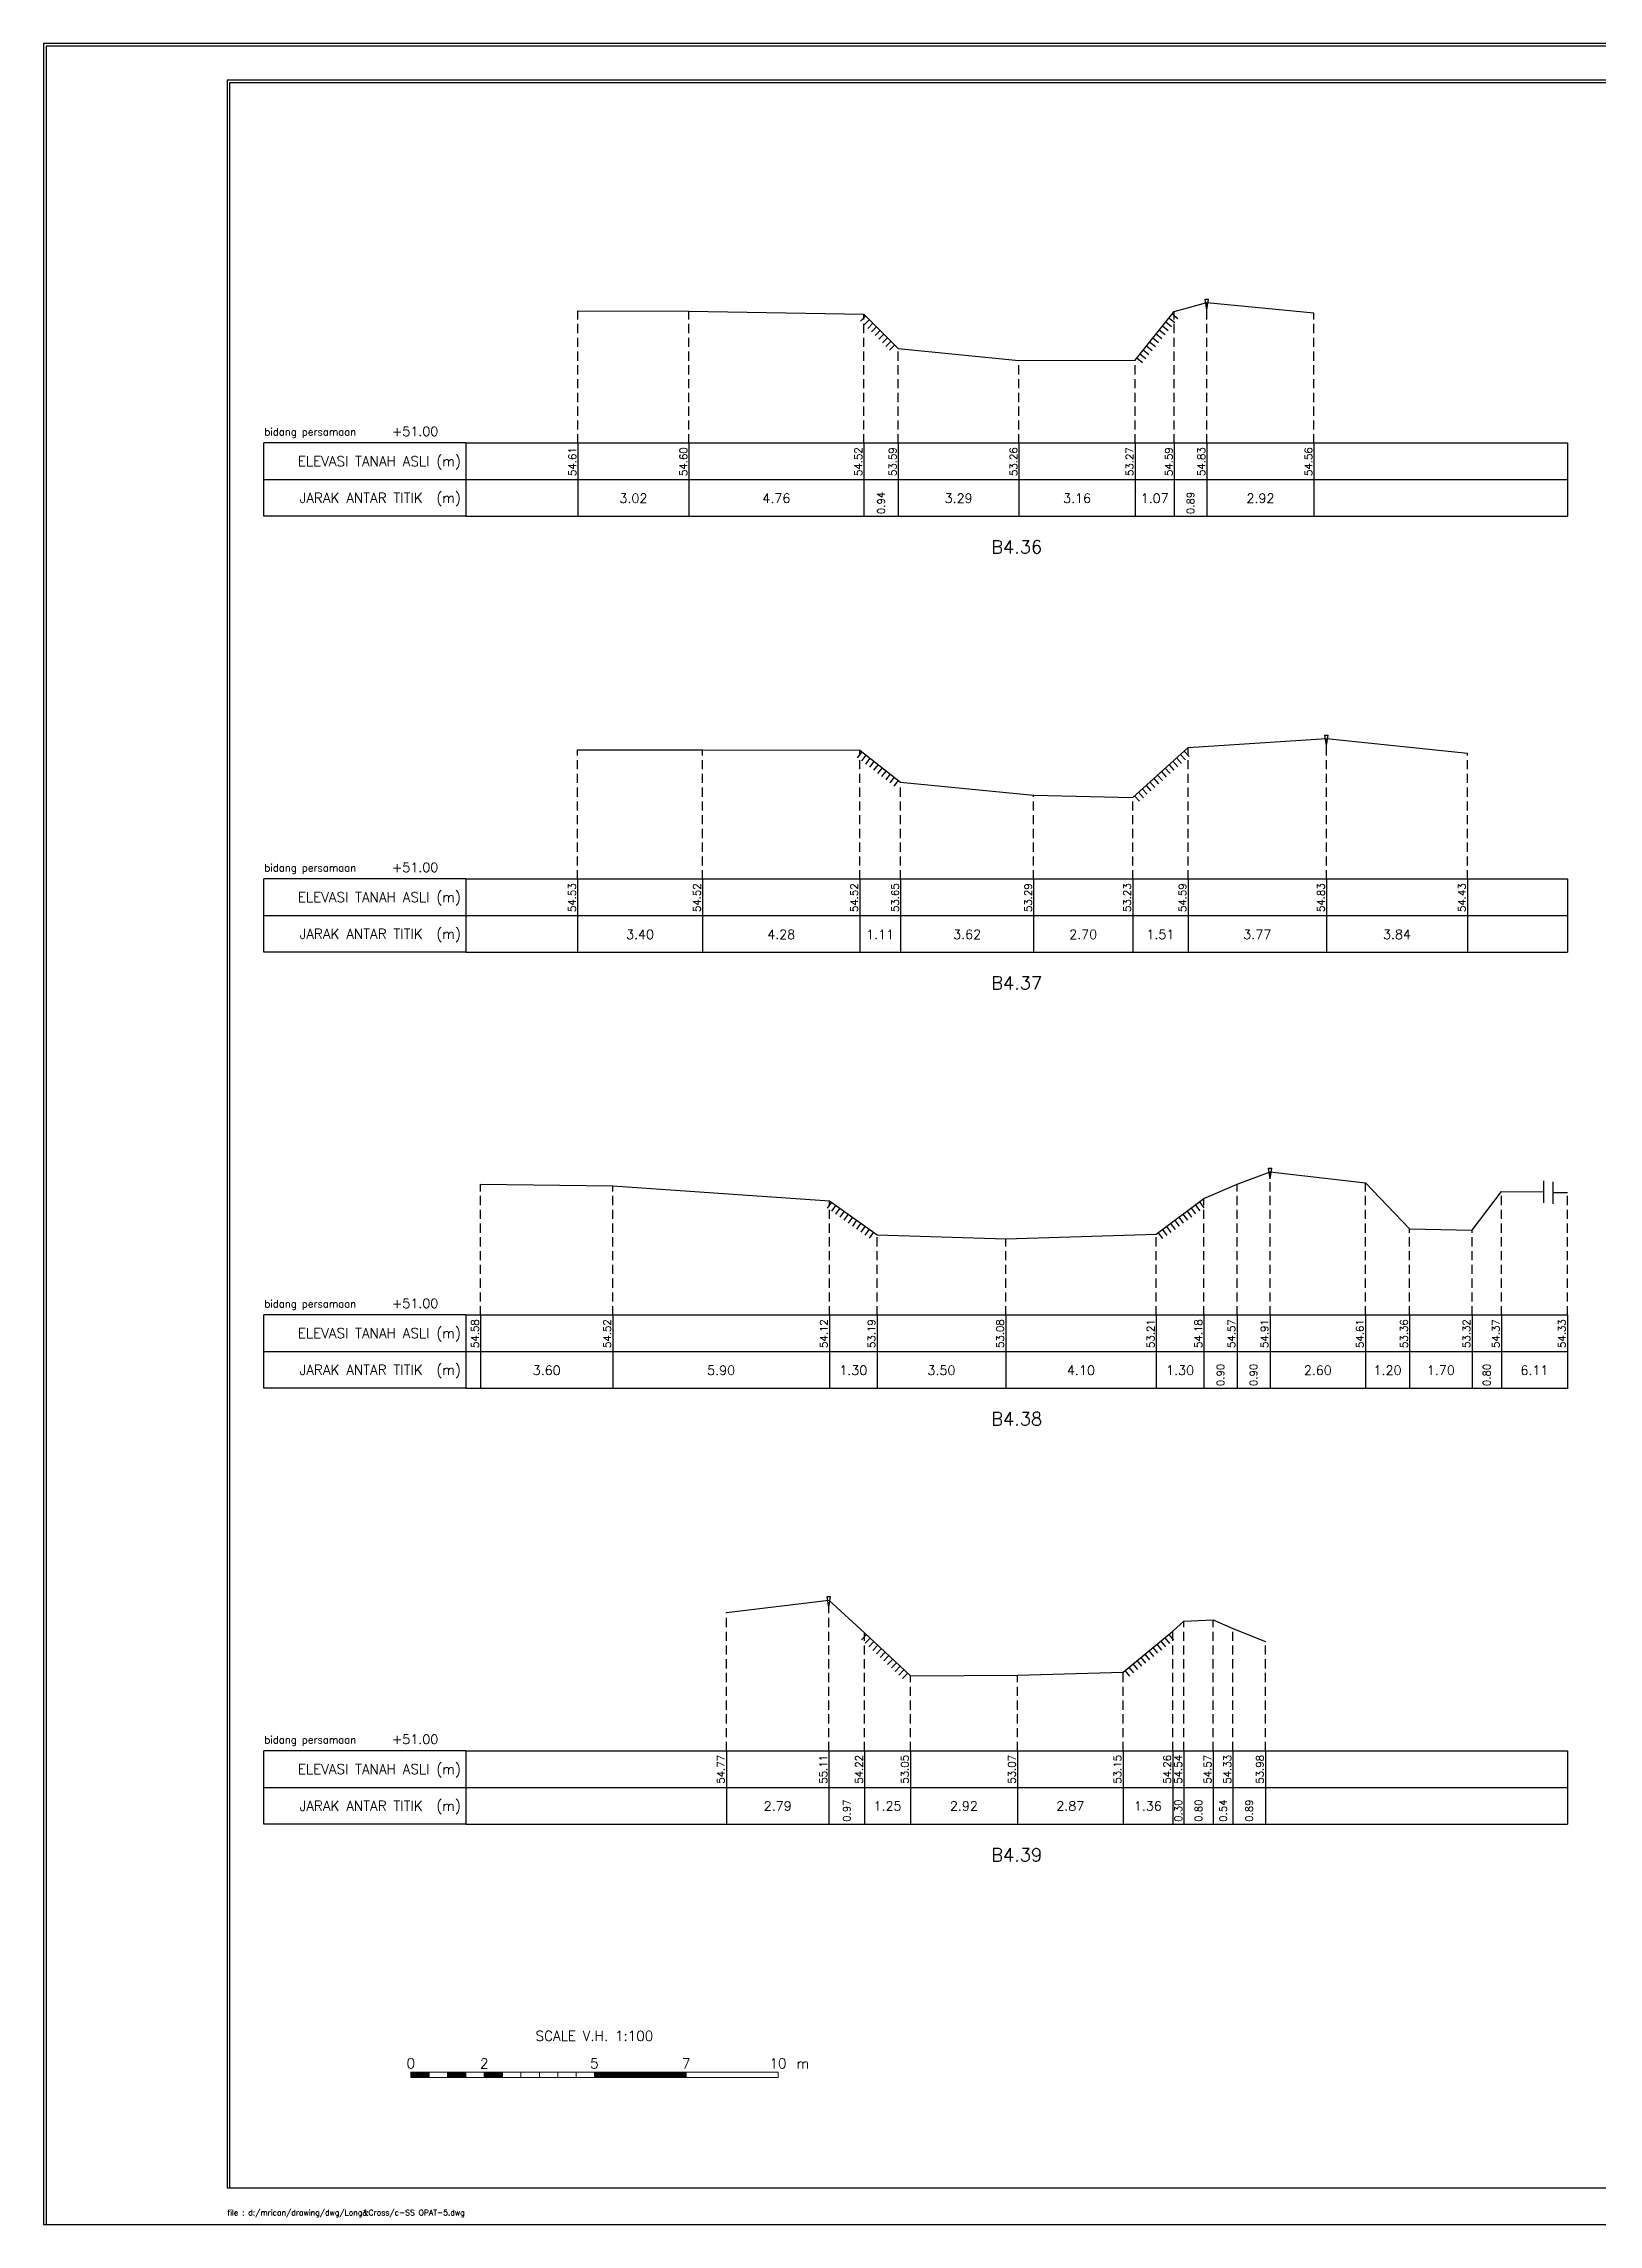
# Model space of a CAD drawing. Header units: inches. Extents: x -11 to 3175, y -842 to -783.
# Drawn here: x 339 to 381.3, y -842 to -782.6 of the extents above; entities that cross this region are included whole.
import ezdxf
from ezdxf.enums import TextEntityAlignment as Align

# ---------------------------------------------------------------- set-up
doc = ezdxf.new("R2010")
doc.units = ezdxf.units.IN
doc.header["$MEASUREMENT"] = 0
doc.linetypes.add('DASHED2', pattern=[0.375, 0.25, -0.125])
doc.layers.add('KOP', color=7, linetype='Continuous')
doc.layers.add('pelengkap', color=7, linetype='Continuous')
doc.styles.add('ARIAL', font='arial.ttf')
doc.styles.add('battang01', font='arial.ttf')
doc.styles.add('L100', font='simplex.shx', dxfattribs={"height": 0.254})
doc.styles.add('L140', font='simplex.shx', dxfattribs={"height": 0.356})
doc.styles.add('L60', font='simplex.shx', dxfattribs={"height": 0.152})
doc.styles.add('L80', font='simplex.shx', dxfattribs={"height": 0.203})
doc.styles.add('ROMANS-N', font='ROMANS.SHX', dxfattribs={"width": 0.8})
doc.styles.add('SONDU', font='arial.ttf')
doc.styles.get("Standard").update_dxf_attribs({"font": 'simplex.shx'})
doc.styles.add('STYLE1', font='arial.ttf', dxfattribs={"height": 0.2})

# ---------------------------------------------------------------- blocks, each defined once
blk = doc.blocks.new('kop')
at = {"layer": 'KOP'}
h = blk.add_hatch(color=3, dxfattribs=at)
h.paths.add_polyline_path([(609.87, 69.8), (591.81, 69.8), (591.81, 51.91), (609.87, 51.91)])
h.paths.add_polyline_path([(592.1, 52.25), (592.1, 69.5), (609.53, 69.5), (609.53, 52.25)], flags=16)
edge = h.paths.add_edge_path(flags=0)
edge.add_line((608.87, 52.91), (601.67, 52.91))
edge.add_ellipse((597.68, 52.92), major_axis=(2.82, 2.82), ratio=1, start_angle=314.84704, end_angle=495.15296)
edge.add_line((593.69, 52.91), (592.76, 52.91))
edge.add_line((592.76, 52.91), (592.76, 58.63))
edge.add_line((592.76, 58.63), (595.43, 58.63))
edge.add_ellipse((595.43, 63.37), major_axis=(-3.35, 3.35), ratio=1, start_angle=135, end_angle=315)
edge.add_line((595.43, 68.11), (595.43, 68.84))
edge.add_line((595.43, 68.84), (601.65, 68.84))
edge.add_line((601.65, 68.84), (601.65, 58.59))
edge.add_ellipse((604.86, 58.63), major_axis=(2.26, 2.26), ratio=1, start_angle=135.57378, end_angle=315)
edge.add_line((608.06, 58.63), (608.87, 58.63))
edge.add_line((608.87, 58.63), (608.87, 52.91))
h = blk.add_hatch(dxfattribs=at)
h.set_pattern_fill('ANSI31', color=21)
h.paths.add_polyline_path([(609.53, 69.5), (592.1, 69.5), (592.1, 52.25), (609.53, 52.25)])
edge = h.paths.add_edge_path(flags=16)
edge.add_line((608.06, 58.63), (608.87, 58.63))
edge.add_line((608.87, 58.63), (608.87, 52.91))
edge.add_line((608.87, 52.91), (601.67, 52.91))
edge.add_ellipse((597.68, 52.92), major_axis=(-2.82, 2.82), ratio=1, start_angle=224.84704, end_angle=405.15296)
edge.add_line((593.69, 52.91), (592.76, 52.91))
edge.add_line((592.76, 52.91), (592.76, 58.63))
edge.add_line((592.76, 58.63), (595.43, 58.63))
edge.add_ellipse((595.43, 63.37), major_axis=(-3.35, 3.35), ratio=1, start_angle=135, end_angle=315)
edge.add_line((595.43, 68.11), (595.43, 68.84))
edge.add_line((595.43, 68.84), (601.65, 68.84))
edge.add_line((601.65, 68.84), (601.65, 58.59))
edge.add_ellipse((604.86, 58.63), major_axis=(-2.26, 2.26), ratio=1, start_angle=45.57378, end_angle=225)
h = blk.add_hatch(color=3, dxfattribs=at)
edge = h.paths.add_edge_path()
edge.add_line((601.65, 68.84), (595.43, 68.84))
edge.add_line((595.43, 68.84), (595.43, 68.11))
edge.add_ellipse((595.43, 63.37), major_axis=(-3.35, 3.35), ratio=1, start_angle=135, end_angle=315, ccw=False)
edge.add_line((595.43, 58.63), (592.76, 58.63))
edge.add_line((592.76, 58.63), (592.76, 52.91))
edge.add_line((592.76, 52.91), (593.69, 52.91))
edge.add_ellipse((597.68, 52.92), major_axis=(-2.82, 2.82), ratio=1, start_angle=-135.15296, end_angle=45.15296, ccw=False)
edge.add_line((601.67, 52.91), (608.87, 52.91))
edge.add_line((608.87, 52.91), (608.87, 58.63))
edge.add_line((608.87, 58.63), (608.06, 58.63))
edge.add_ellipse((604.86, 58.63), major_axis=(2.26, 2.26), ratio=1, start_angle=134.42622, end_angle=315, ccw=False)
edge.add_line((601.65, 58.66), (601.65, 68.84))
h = blk.add_hatch(dxfattribs=at)
h.set_pattern_fill('ANSI31', color=41)
h.paths.add_polyline_path([(595.59, 25.44), (591.99, 25.44), (591.99, 22.12), (595.59, 22.12)])
h.paths.add_polyline_path([(594.83, 23.8), (595.49, 22.51), (594.95, 22.51), (594.37, 23.59), (594.37, 22.51), (593.85, 22.51), (593.85, 24.73), (593.24, 22.51), (592.84, 22.51), (592.12, 25.05), (592.67, 25.05), (593.03, 23.54), (593.41, 25.05), (594.37, 25.05), (594.37, 23.99), (594.89, 25.05), (595.46, 25.05)], flags=16)
at = {"color": 2}
blk.add_lwpolyline([(-49.29, -9.99), (790.69, -9.99), (790.69, 583.29), (-49.29, 583.29)], close=True, dxfattribs=at)
at = {"color": 6}
blk.add_lwpolyline([(0.65, 0), (780.7, 0), (780.7, 573.3), (0.65, 573.3)], close=True, dxfattribs=at)
at = {"layer": 'KOP', "color": 5}
for p, q in [((590.8, 70.96), (590.8, 29.98)), ((590.8, 70.96), (780.7, 70.96)), ((400.9, 29.98), (400.9, 0)), ((400.9, 29.98), (590.8, 29.98)), ((590.8, 29.98), (590.8, 0))]:
    blk.add_line(p, q, dxfattribs=at)
at = {"layer": 'KOP', "color": 3}
for p, q in [((591.81, 69.8), (609.87, 69.8)), ((591.81, 51.91), (591.81, 69.8)), ((592.1, 69.5), (609.53, 69.5)), ((592.1, 52.25), (592.1, 69.5)), ((595.43, 68.84), (595.43, 68.11)), ((595.43, 68.84), (601.65, 68.84)), ((601.65, 58.59), (601.65, 68.84)), ((609.53, 69.5), (609.53, 52.25)), ((609.87, 69.8), (609.87, 51.91)), ((592.76, 52.91), (592.76, 58.63)), ((595.43, 58.63), (592.76, 58.63)), ((608.87, 58.63), (608.06, 58.63)), ((608.87, 58.63), (608.87, 52.91)), ((609.87, 51.91), (591.81, 51.91)), ((609.53, 52.25), (592.1, 52.25)), ((593.69, 52.91), (592.76, 52.91)), ((608.87, 52.91), (601.67, 52.91)), ((720.73, 43.98), (780.7, 43.98)), ((720.73, 36.98), (780.7, 36.98)), ((415.9, 29.98), (415.9, 0)), ((430.89, 29.98), (430.89, 0)), ((545.83, 29.98), (545.83, 0)), ((560.82, 29.98), (560.82, 0)), ((575.81, 29.98), (575.81, 0)), ((655.77, 29.98), (655.77, 11.99)), ((675.76, 29.98), (675.76, 0)), ((705.74, 29.98), (705.74, 0)), ((400.9, 24.99), (590.8, 24.99)), ((655.77, 23.99), (720.73, 23.99)), ((720.73, 23.99), (780.7, 23.99)), ((400.9, 19.99), (590.8, 19.99)), ((655.77, 17.99), (720.73, 17.99)), ((720.73, 17.99), (780.7, 17.99)), ((740.72, 17.99), (740.72, 0)), ((400.9, 14.99), (590.8, 14.99)), ((590.8, 6), (720.73, 6))]:
    blk.add_line(p, q, dxfattribs=at)
at = {"layer": 'KOP', "color": 4}
for p, q in [((610.79, 70.96), (610.79, 50.97)), ((720.73, 70.96), (720.73, 0)), ((590.8, 50.97), (720.73, 50.97)), ((720.73, 50.97), (780.7, 50.97)), ((590.8, 29.98), (720.73, 29.98)), ((720.73, 29.98), (780.7, 29.98)), ((590.8, 11.99), (720.73, 11.99))]:
    blk.add_line(p, q, dxfattribs=at)
at = {"layer": 'KOP', "color": 41}
blk.add_line((595.59, 22.12), (591.99, 22.12), dxfattribs=at)
for points in [[(591.99, 25.44), (595.59, 25.44)], [(592.12, 25.05), (592.67, 25.05)], [(592.12, 25.05), (592.84, 22.51)], [(592.2, 25.44), (592.42, 25.44)], [(592.63, 25.44), (592.84, 25.44)], [(592.67, 25.05), (593.03, 23.54), (593.41, 25.05)], [(593.05, 25.44), (593.26, 25.44)], [(593.24, 22.51), (593.85, 24.73)], [(593.41, 25.05), (594.37, 25.05)], [(593.48, 25.44), (593.69, 25.44)], [(593.85, 22.51), (593.85, 24.73)], [(593.9, 25.44), (594.11, 25.44)], [(594.32, 25.44), (594.53, 25.44)], [(594.37, 25.05), (594.37, 23.99)], [(594.37, 23.99), (594.89, 25.05)], [(594.75, 25.44), (594.96, 25.44)], [(594.83, 23.8), (595.46, 25.05)], [(594.83, 23.8), (595.49, 22.51)], [(594.89, 25.05), (595.46, 25.05)], [(595.17, 25.44), (595.38, 25.44)], [(592.84, 22.51), (593.24, 22.51)], [(593.85, 22.51), (594.37, 22.51)], [(594.95, 22.51), (594.37, 23.59)], [(594.37, 23.59), (594.37, 22.51)], [(594.95, 22.51), (595.49, 22.51)]]:
    blk.add_lwpolyline(points, dxfattribs=at)
at = {"layer": 'KOP', "color": 42}
for points in [[(592.2, 29.11), (592.2, 25.44)], [(592.54, 29.11), (592.54, 25.44)], [(592.96, 29.11), (592.96, 25.44)], [(593.38, 29.11), (593.38, 25.44)], [(593.81, 29.11), (593.81, 25.44)], [(594.23, 29.11), (594.23, 25.44)], [(594.65, 29.11), (594.65, 25.44)], [(595.08, 29.11), (595.08, 25.44)], [(595.5, 29.11), (595.5, 25.44)]]:
    blk.add_lwpolyline(points, dxfattribs=at)
at = {"layer": 'KOP', "color": 3}
for centre, major_axis, start_param, end_param in [((595.43, 63.37), (-3.35, 3.35), 2.356194, 5.497787), ((597.68, 52.92), (-2.82, 2.82), 3.924321, 7.071253), ((604.86, 58.63), (-2.26, 2.26), 0.785398, 3.926991)]:
    blk.add_ellipse(centre, major_axis=major_axis, ratio=1, start_param=start_param, end_param=end_param, dxfattribs=at)
at = {"layer": 'KOP', "color": 5, "style": 'SONDU'}
for s, height, width, p, p2 in [('MINISTRY OF PUBLIC WORKS AND HOUSING', 3.4982, 0.971049, (612.49, 65.4), (715.58, 65.4)), ('DIRECTORATE GENERAL OF WATER RESOURCES', 2.7485, 1.100714, (612.33, 60.62), (715.42, 60.62)), ('DIRECTORATE OF IRRIGATION AND LOWLAND', 1.9989, 1.638753, (612.52, 56.15), (715.75, 56.15))]:
    blk.add_text(s, height=height, dxfattribs=dict(at, width=width)).set_placement(p, p2, align=Align.FIT)
at = {"layer": 'KOP', "color": 3, "style": 'ROMANS-N', "width": 1.832261}
blk.add_text('Jalan Pattimura No. 20 Kebayoran Baru, Jakarta Selatan', height=1.2493, dxfattribs=at).set_placement((612.79, 53.07), (715.58, 53.07), align=Align.FIT)
at = {"layer": 'KOP', "color": 5, "style": 'ARIAL'}
blk.add_text('Subject:', height=3.252, dxfattribs=at).set_placement((593.75, 45.87))
at = {"layer": 'KOP', "color": 3}
for s, height, style, p in [('Scheme', 1.999, 'battang01', (722.75, 46.66)), (':', 2, 'battang01', (740.37, 46.56)), ('D.I MRICAN', 1.999, 'battang01', (742.66, 46.66)), ('District', 1.999, 'battang01', (722.68, 39.97)), ('KEDIRI', 1.999, 'battang01', (742.66, 39.66)), (':', 2, 'battang01', (740.38, 39.87)), ('Province', 1.999, 'battang01', (722.75, 32.66)), (':', 2, 'battang01', (740.37, 32.57)), ('EAST JAVA', 1.999, 'battang01', (742.66, 32.66)), ('Prepared by', 1.9989, 'battang01', (657.14, 25.79)), ('No. of Sheet ', 1.9989, 'battang01', (722.52, 26.68)), (':', 2, 'battang01', (740.38, 25.62)), ('in joint venture with:', 1.2493, 'SONDU', (597.56, 21.07)), ('Checked by', 1.999, 'battang01', (657.14, 19.79)), ('Register', 1.999, 'battang01', (722.52, 20.02)), (':', 2, 'battang01', (740.36, 19.92)), ('Team Leader', 1.9989, 'battang01', (657.14, 13.79)), ('Yoo, Kang-Keun', 1.9989, 'battang01', (677.26, 13.79)), ('Date :', 1.999, 'battang01', (722.52, 13.49)), ('No. of Contract :', 1.9989, 'battang01', (743.52, 13.49)), ('No.', 2, 'STYLE1', (404.73, 6.99)), ('Date', 2, 'STYLE1', (417.78, 6.99)), ('Revised', 2, 'STYLE1', (483.04, 7.17)), ('Drawn', 2, 'STYLE1', (550.92, 7.18)), ('Checked', 2, 'STYLE1', (562.62, 7.11)), ('Approv.', 2, 'STYLE1', (578.86, 7.21)), ('Acknowledge by', 1.9989, 'battang01', (592.18, 7.8)), (':', 2, 'battang01', (612.76, 7.81)), ('Approved by', 1.9989, 'battang01', (592.18, 1.8)), (':', 2, 'battang01', (612.81, 1.77)), ('Directorate of Irrigations and Lowlands', 1.9989, 'battang01', (614.08, 1.59))]:
    blk.add_text(s, height=height, dxfattribs=dict(at, style=style)).set_placement(p)
at = {"layer": 'KOP', "color": 6, "style": 'SONDU'}
blk.add_text('PT. VIRAMA KARYA (Persero)', height=2.5809, dxfattribs=at).set_placement((597.36, 26.15))
at = {"layer": 'KOP', "color": 42, "style": 'SONDU'}
blk.add_text('VIRAMA', height=0.942, dxfattribs=at).set_placement((591.3, 21.04))
at = {"layer": 'KOP', "color": 4, "style": 'SONDU'}
for s, p in [('Korean Rural Community Corporation', (592.02, 18.86)), ('PT. Wiratman', (592.02, 16.86)), ('PT. Terasis Erojaya', (591.94, 12.59)), ('PT. Tuah Agung Anugrah', (592, 14.73))]:
    blk.add_text(s, height=1.4992, dxfattribs=at).set_placement(p)
at = {"layer": 'KOP', "color": 3, "insert": (719.86, 60.77), "char_height": 2.4987, "width": 61.4394, "attachment_point": 4, "style": 'SONDU'}
blk.add_mtext('\\pi1.9124;Project Preparation Consultant (PPC)\\P\\pi3.0493;Firm For Develompent of the Mrican \\P\\pi7.7731;Irrigation System In East Java', dxfattribs=at)
at = {"layer": 'KOP', "color": 2, "insert": (597.57, 24.25), "char_height": 0.9995, "width": 48.7181, "attachment_point": 1, "style": 'SONDU'}
blk.add_mtext('Jl. Hang Tuah Raya No.26, Kebayoran Baru Jakarta Selatan 12120 Indonesia', dxfattribs=at)
blk = doc.blocks.new('*X6')
at = {"color": 0}
for p, q in [((20000, 6250), (25000, 6250)), ((20000, 6200), (25000, 6200)), ((20000, 6150), (25000, 6150)), ((20000, 6100), (25000, 6100)), ((20000, 6050), (25000, 6050))]:
    blk.add_line(p, q, dxfattribs=at)
blk = doc.blocks.new('*X5')
at = {"color": 0}
for p, q in [((14000, 6250), (15000, 6250)), ((14000, 6200), (15000, 6200)), ((14000, 6150), (15000, 6150)), ((14000, 6100), (15000, 6100)), ((14000, 6050), (15000, 6050))]:
    blk.add_line(p, q, dxfattribs=at)
blk = doc.blocks.new('*X3')
at = {"color": 0}
for p, q in [((10000, 6250), (11000, 6250)), ((10000, 6200), (11000, 6200)), ((10000, 6150), (11000, 6150)), ((10000, 6100), (11000, 6100)), ((10000, 6050), (11000, 6050))]:
    blk.add_line(p, q, dxfattribs=at)
blk = doc.blocks.new('*X4')
at = {"color": 0}
for p, q in [((12000, 6250), (13000, 6250)), ((12000, 6200), (13000, 6200)), ((12000, 6150), (13000, 6150)), ((12000, 6100), (13000, 6100)), ((12000, 6050), (13000, 6050))]:
    blk.add_line(p, q, dxfattribs=at)
blk = doc.blocks.new('c100')
at = {"color": 2}
blk.add_lwpolyline([(-5, -1), (79.1, -1), (79.1, 58.4), (-5, 58.4)], close=True, dxfattribs=at)
at = {"color": 6}
blk.add_lwpolyline([(0, 0), (78.1, 0), (78.1, 57.4), (0, 57.4)], close=True, dxfattribs=at)
at = {"color": 3, "lineweight": 0}
for points in [[(5, 3), (5.5, 3), (5.5, 3.15), (5, 3.15)], [(5.5, 3), (6, 3), (6, 3.15), (5.5, 3.15)], [(6, 3), (6.5, 3), (6.5, 3.15), (6, 3.15)], [(6.5, 3), (7, 3), (7, 3.15), (6.5, 3.15)], [(7, 3), (7.5, 3), (7.5, 3.15), (7, 3.15)], [(7.5, 3), (8, 3), (8, 3.15), (7.5, 3.15)], [(8, 3), (8.5, 3), (8.5, 3.15), (8, 3.15)], [(8.5, 3), (9, 3), (9, 3.15), (8.5, 3.15)], [(9, 3), (9.5, 3), (9.5, 3.15), (9, 3.15)], [(9.5, 3), (10, 3), (10, 3.15), (9.5, 3.15)], [(10, 3), (12.5, 3), (12.5, 3.15), (10, 3.15)], [(12.5, 3), (15, 3), (15, 3.15), (12.5, 3.15)]]:
    blk.add_lwpolyline(points, close=True, dxfattribs=at)
at = {"color": 1, "lineweight": 0, "xscale": 0.0005, "yscale": 0.0005, "zscale": 0.0005}
for name in ['*X3', '*X4', '*X5', '*X6']:
    blk.add_blockref(name, (0, 0), dxfattribs=at)
at = {"color": 3}
for s, p in [('SCALE V.H. 1:100', (10, 4)), ('0', (5, 3.25)), ('2', (7, 3.25)), ('5', (10, 3.25)), ('7', (12.5, 3.25)), ('10', (15, 3.25))]:
    blk.add_text(s, height=0.27, dxfattribs=at).set_placement(p, align=Align.CENTER)
blk.add_text('m', height=0.27, dxfattribs=at).set_placement((15.5, 3.25))
blk = doc.blocks.new('das2')
at = {"color": 5, "linetype": 'Continuous'}
for q in [(0, 1), (17.75, 1)]:
    blk.add_line((2.75, 1), q, dxfattribs=at)
at = {"color": 3, "linetype": 'Continuous'}
for p, q in [((2.75, 1), (2.75, 0)), ((17.75, 1), (17.75, 0)), ((0, 0.5), (17.75, 0.5)), ((2.75, 0), (0, 0)), ((2.75, 0), (17.75, 0))]:
    blk.add_line(p, q, dxfattribs=at)
blk.add_lwpolyline([(0, 0), (0, 1)], dxfattribs=at)
blk.add_text('bidang persamaan', height=0.1, dxfattribs=at).set_placement((0.005, 1.1))
at = {"color": 5, "linetype": 'Continuous'}
for s, p in [('ELEVASI TANAH ASLI (m)', (2.683, 0.683)), ('JARAK ANTAR TITIK  (m)', (2.683, 0.183))]:
    blk.add_text(s, height=0.135, dxfattribs=at).set_placement(p, align=Align.RIGHT)
blk = doc.blocks.new('gbrpatok')
at = {"color": 2, "linetype": 'Continuous'}
for p, q in [((-0.00045, 0.00096), (0.00045, 0.00096)), ((0, -0.00196), (-0.00045, 0.00096)), ((0, -0.00196), (0.00045, 0.00096))]:
    blk.add_line(p, q, dxfattribs=at)

msp = doc.modelspace()

# ---------------------------------------------------------------- linework, layer by layer
at = {"color": 1, "linetype": 'DASHED2', "lineweight": -3}
for p, q in [((353.55, -793.487), (353.55, -789.879)), ((356.574, -793.487), (356.574, -789.889)), ((361.338, -793.487), (361.338, -789.967)), ((369.792, -793.487), (369.792, -789.893)), ((370.68, -793.487), (370.68, -789.653)), ((373.596, -793.487), (373.596, -789.932)), ((362.274, -793.487), (362.274, -790.901)), ((365.562, -793.487), (365.562, -791.227)), ((368.726, -793.487), (368.726, -791.218)), ((353.542, -805.364), (353.542, -801.835)), ((356.944, -805.364), (356.944, -801.84)), ((361.227, -805.364), (361.227, -801.849)), ((370.166, -805.364), (370.166, -801.776)), ((373.937, -805.364), (373.937, -801.531)), ((377.776, -805.364), (377.776, -801.93)), ((362.34, -805.364), (362.34, -802.717)), ((365.962, -805.364), (365.962, -803.075)), ((368.659, -805.364), (368.659, -803.132)), ((350.9, -817.238), (350.9, -813.662)), ((354.5, -817.238), (354.5, -813.714)), ((371.5, -817.238), (371.5, -813.667)), ((372.4, -817.238), (372.4, -813.328)), ((375, -817.238), (375, -813.632)), ((360.4, -817.238), (360.4, -814.117)), ((370.6, -817.238), (370.6, -814.058)), ((378.7, -817.238), (378.7, -813.869)), ((380.5, -817.238), (380.5, -813.907)), ((376.2, -817.238), (376.2, -814.881)), ((377.9, -817.238), (377.9, -814.922)), ((361.7, -817.238), (361.7, -815.044)), ((365.2, -817.238), (365.2, -815.157)), ((369.3, -817.238), (369.3, -815.03)), ((360.386, -829.106), (360.386, -824.998)), ((357.596, -829.106), (357.596, -825.335)), ((370.052, -829.106), (370.052, -825.566)), ((370.852, -829.106), (370.852, -825.537)), ((361.358, -829.106), (361.358, -825.884)), ((369.75, -829.106), (369.75, -825.842)), ((371.388, -829.106), (371.388, -825.773)), ((372.275, -829.106), (372.275, -826.123)), ((362.604, -829.106), (362.604, -827.057)), ((365.522, -829.106), (365.522, -827.038)), ((368.395, -829.106), (368.395, -826.956))]:
    msp.add_line(p, q, dxfattribs=at)
at = {"color": 2, "linetype": 'Continuous', "lineweight": -3}
for p, q in [((353.55, -789.879), (356.574, -789.889)), ((356.574, -789.889), (361.338, -789.967)), ((361.338, -789.967), (362.274, -790.901)), ((368.726, -791.218), (369.792, -789.893)), ((369.792, -789.893), (370.68, -789.653)), ((370.68, -789.653), (373.596, -789.932)), ((362.274, -790.901), (365.562, -791.227)), ((365.562, -791.227), (368.726, -791.218)), ((353.542, -801.835), (356.944, -801.84)), ((356.944, -801.84), (361.227, -801.849)), ((361.227, -801.849), (362.34, -802.717)), ((368.659, -803.132), (370.166, -801.776)), ((370.166, -801.776), (373.937, -801.531)), ((373.937, -801.531), (377.776, -801.93)), ((362.34, -802.717), (365.962, -803.075)), ((365.962, -803.075), (368.659, -803.132)), ((350.9, -813.662), (354.5, -813.714)), ((354.5, -813.714), (360.4, -814.117)), ((370.6, -814.058), (371.5, -813.667)), ((371.5, -813.667), (372.4, -813.328)), ((372.4, -813.328), (375, -813.632)), ((375, -813.632), (376.2, -814.881)), ((379.85, -813.576), (379.85, -814.176)), ((380.1, -813.604), (380.1, -814.204)), ((360.4, -814.117), (361.7, -815.044)), ((369.3, -815.03), (370.6, -814.058)), ((377.9, -814.922), (378.7, -813.869)), ((378.7, -813.869), (379.85, -813.876)), ((380.5, -813.907), (380.1, -813.904)), ((376.2, -814.881), (377.9, -814.922)), ((361.7, -815.044), (365.2, -815.157)), ((365.2, -815.157), (369.3, -815.03)), ((357.596, -825.335), (360.386, -824.998)), ((360.386, -824.998), (361.358, -825.884)), ((369.75, -825.842), (370.052, -825.566)), ((370.052, -825.566), (370.852, -825.537)), ((370.852, -825.537), (371.388, -825.773)), ((361.358, -825.884), (362.604, -827.057)), ((368.395, -826.956), (369.75, -825.842)), ((371.388, -825.773), (372.275, -826.123)), ((362.604, -827.057), (365.522, -827.038)), ((365.522, -827.038), (368.395, -826.956))]:
    msp.add_line(p, q, dxfattribs=at)
at = {"color": 1, "linetype": 'Continuous', "lineweight": -3}
for p, q in [((353.55, -793.487), (353.55, -795.487)), ((356.574, -793.487), (356.574, -795.487)), ((361.338, -793.487), (361.338, -795.487)), ((362.274, -793.487), (362.274, -795.487)), ((365.562, -793.487), (365.562, -795.487)), ((368.726, -793.487), (368.726, -795.487)), ((369.792, -793.487), (369.792, -795.487)), ((370.68, -793.487), (370.68, -795.487)), ((373.596, -793.487), (373.596, -795.487)), ((353.542, -805.364), (353.542, -807.364)), ((356.944, -805.364), (356.944, -807.364)), ((361.227, -805.364), (361.227, -807.364)), ((362.34, -805.364), (362.34, -807.364)), ((365.962, -805.364), (365.962, -807.364)), ((368.659, -805.364), (368.659, -807.364)), ((370.166, -805.364), (370.166, -807.364)), ((373.937, -805.364), (373.937, -807.364)), ((377.776, -805.364), (377.776, -807.364)), ((350.9, -817.238), (350.9, -819.238)), ((354.5, -817.238), (354.5, -819.238)), ((360.4, -817.238), (360.4, -819.238)), ((361.7, -817.238), (361.7, -819.238)), ((365.2, -817.238), (365.2, -819.238)), ((369.3, -817.238), (369.3, -819.238)), ((370.6, -817.238), (370.6, -819.238)), ((371.5, -817.238), (371.5, -819.238)), ((372.4, -817.238), (372.4, -819.238)), ((375, -817.238), (375, -819.238)), ((376.2, -817.238), (376.2, -819.238)), ((377.9, -817.238), (377.9, -819.238)), ((378.7, -817.238), (378.7, -819.238)), ((380.5, -817.238), (380.5, -819.238)), ((357.596, -829.106), (357.596, -831.106)), ((360.386, -829.106), (360.386, -831.106)), ((361.358, -829.106), (361.358, -831.106)), ((362.604, -829.106), (362.604, -831.106)), ((365.522, -829.106), (365.522, -831.106)), ((368.395, -829.106), (368.395, -831.106)), ((369.75, -829.106), (369.75, -831.106)), ((370.052, -829.106), (370.052, -831.106)), ((370.852, -829.106), (370.852, -831.106)), ((371.388, -829.106), (371.388, -831.106)), ((372.275, -829.106), (372.275, -831.106))]:
    msp.add_line(p, q, dxfattribs=at)
at = {"layer": 'pelengkap', "color": 1, "linetype": 'Continuous', "lineweight": -3}
for p, q in [((361.388, -790.016), (361.246, -790.158)), ((369.735, -789.964), (369.891, -790.089)), ((361.487, -790.115), (361.345, -790.257)), ((361.586, -790.214), (361.444, -790.356)), ((361.685, -790.313), (361.544, -790.455)), ((361.784, -790.412), (361.643, -790.554)), ((361.883, -790.511), (361.742, -790.652)), ((361.982, -790.61), (361.841, -790.751)), ((369.296, -790.509), (369.452, -790.634)), ((369.384, -790.4), (369.54, -790.525)), ((369.472, -790.291), (369.628, -790.416)), ((369.559, -790.182), (369.715, -790.307)), ((369.647, -790.073), (369.803, -790.198)), ((362.081, -790.709), (361.94, -790.85)), ((362.18, -790.808), (362.039, -790.949)), ((368.77, -791.163), (368.925, -791.289)), ((368.857, -791.054), (369.013, -791.18)), ((368.945, -790.945), (369.101, -791.071)), ((369.033, -790.836), (369.189, -790.962)), ((369.121, -790.727), (369.276, -790.853)), ((369.208, -790.618), (369.364, -790.743)), ((361.282, -801.892), (361.159, -802.05)), ((370.064, -801.868), (370.198, -802.016)), ((361.392, -801.978), (361.269, -802.136)), ((361.503, -802.064), (361.38, -802.222)), ((361.613, -802.15), (361.49, -802.308)), ((361.724, -802.236), (361.601, -802.394)), ((361.834, -802.322), (361.711, -802.48)), ((361.944, -802.408), (361.822, -802.566)), ((369.439, -802.43), (369.573, -802.578)), ((369.544, -802.336), (369.677, -802.485)), ((369.648, -802.242), (369.781, -802.391)), ((369.752, -802.149), (369.885, -802.297)), ((369.856, -802.055), (369.99, -802.204)), ((369.96, -801.961), (370.094, -802.11)), ((362.055, -802.494), (361.932, -802.652)), ((362.165, -802.58), (362.042, -802.738)), ((362.276, -802.667), (362.153, -802.824)), ((368.711, -803.085), (368.845, -803.234)), ((368.815, -802.991), (368.949, -803.14)), ((368.919, -802.898), (369.053, -803.046)), ((369.023, -802.804), (369.157, -802.953)), ((369.127, -802.71), (369.261, -802.859)), ((369.231, -802.617), (369.365, -802.765)), ((369.335, -802.523), (369.469, -802.672)), ((360.457, -814.158), (360.34, -814.32)), ((360.571, -814.239), (360.454, -814.402)), ((360.685, -814.32), (360.568, -814.483)), ((370.253, -814.317), (370.372, -814.478)), ((370.365, -814.234), (370.485, -814.394)), ((370.477, -814.15), (370.597, -814.31)), ((360.799, -814.401), (360.682, -814.564)), ((360.913, -814.483), (360.796, -814.646)), ((361.027, -814.564), (360.91, -814.727)), ((361.141, -814.645), (361.024, -814.808)), ((361.255, -814.727), (361.138, -814.889)), ((361.369, -814.808), (361.252, -814.971)), ((361.482, -814.889), (361.366, -815.052)), ((369.468, -814.904), (369.588, -815.064)), ((369.58, -814.82), (369.7, -814.981)), ((369.692, -814.737), (369.812, -814.897)), ((369.804, -814.653), (369.924, -814.813)), ((369.916, -814.569), (370.036, -814.729)), ((370.028, -814.485), (370.148, -814.645)), ((370.141, -814.401), (370.26, -814.561)), ((361.596, -814.97), (361.48, -815.133)), ((369.356, -814.988), (369.475, -815.148)), ((361.409, -825.932), (361.272, -826.077)), ((361.511, -826.028), (361.374, -826.173)), ((361.613, -826.124), (361.476, -826.269)), ((361.715, -826.22), (361.578, -826.365)), ((369.314, -826.2), (369.441, -826.355)), ((369.422, -826.111), (369.549, -826.266)), ((369.531, -826.022), (369.658, -826.177)), ((369.639, -825.934), (369.766, -826.088)), ((361.817, -826.316), (361.68, -826.461)), ((361.919, -826.412), (361.782, -826.557)), ((362.021, -826.508), (361.884, -826.653)), ((362.123, -826.604), (361.986, -826.749)), ((362.225, -826.7), (362.088, -826.845)), ((362.327, -826.795), (362.19, -826.941)), ((368.557, -826.822), (368.684, -826.977)), ((368.665, -826.734), (368.792, -826.888)), ((368.773, -826.645), (368.9, -826.799)), ((368.882, -826.556), (369.009, -826.71)), ((368.99, -826.467), (369.117, -826.621)), ((369.098, -826.378), (369.225, -826.533)), ((369.206, -826.289), (369.333, -826.444)), ((362.429, -826.891), (362.292, -827.037)), ((362.531, -826.987), (362.394, -827.133)), ((368.449, -826.911), (368.576, -827.066))]:
    msp.add_line(p, q, dxfattribs=at)

# ---------------------------------------------------------------- block references
at = {"color": 2, "linetype": 'Continuous', "lineweight": -3}
msp.add_blockref('c100', (344, -841), dxfattribs=at)
for name, p, xscale, yscale, zscale in [('kop', (344, -841), 0.1, 0.1, 0.1), ('das2', (345, -795.475), 2, 2, 2), ('das2', (345, -807.35), 2, 2, 2), ('das2', (345, -819.225), 2, 2, 2), ('das2', (345, -831.1), 2, 2, 2)]:
    msp.add_blockref(name, p, dxfattribs=dict(at, xscale=xscale, yscale=yscale, zscale=zscale))
at = {"color": 1, "linetype": 'Continuous', "lineweight": -3, "xscale": 100, "yscale": 100, "zscale": 100}
for p in [(370.68, -789.653), (373.937, -801.531), (372.4, -813.328), (360.386, -824.998)]:
    msp.add_blockref('gbrpatok', p, dxfattribs=at)

# ---------------------------------------------------------------- texts
at = {"color": 3, "linetype": 'Continuous', "lineweight": -3, "style": 'L100'}
for s, p in [('+51.00', (349.116, -793.29)), ('3.02', (355.062, -795.112)), ('4.76', (358.956, -795.112)), ('3.29', (363.918, -795.112)), ('3.16', (367.144, -795.112)), ('1.07', (369.259, -795.112)), ('2.92', (372.138, -795.112)), ('+51.00', (349.116, -805.165)), ('3.40', (355.243, -806.989)), ('4.28', (359.086, -806.989)), ('1.11', (361.784, -806.989)), ('3.62', (364.151, -806.989)), ('2.70', (367.311, -806.989)), ('1.51', (369.412, -806.989)), ('3.77', (372.051, -806.989)), ('3.84', (375.856, -806.989)), ('+51.00', (349.116, -817.04)), ('3.60', (352.7, -818.863)), ('5.90', (357.45, -818.863)), ('1.30', (361.05, -818.863)), ('3.50', (363.45, -818.863)), ('4.10', (367.25, -818.863)), ('1.30', (369.95, -818.863)), ('2.60', (373.7, -818.863)), ('1.20', (375.6, -818.863)), ('1.70', (377.05, -818.863)), ('6.11', (379.6, -818.863)), ('+51.00', (349.116, -828.915)), ('2.79', (358.991, -830.731)), ('1.25', (361.981, -830.731)), ('2.92', (364.063, -830.731)), ('2.87', (366.959, -830.731)), ('1.36', (369.073, -830.731))]:
    msp.add_text(s, height=0.254, dxfattribs=at).set_placement(p, align=Align.CENTER)
at = {"color": 3, "linetype": 'Continuous', "lineweight": -3, "style": 'L80'}
for s, p in [('54.61', (353.5, -793.987)), ('54.60', (356.524, -793.987)), ('54.52', (361.288, -793.987)), ('53.59', (362.223, -793.987)), ('53.26', (365.512, -793.987)), ('53.27', (368.675, -793.987)), ('54.59', (369.742, -793.987)), ('54.83', (370.629, -793.987)), ('54.56', (373.546, -793.987)), ('54.53', (353.492, -805.864)), ('54.52', (356.894, -805.864)), ('54.52', (361.177, -805.864)), ('53.65', (362.29, -805.864)), ('53.29', (365.912, -805.864)), ('53.23', (368.609, -805.864)), ('54.59', (370.116, -805.864)), ('54.83', (373.887, -805.864)), ('54.43', (377.725, -805.864)), ('54.58', (350.849, -817.738)), ('54.52', (354.449, -817.738)), ('54.12', (360.349, -817.738)), ('53.19', (361.649, -817.738)), ('53.08', (365.149, -817.738)), ('53.21', (369.249, -817.738)), ('54.18', (370.549, -817.738)), ('54.57', (371.449, -817.738)), ('54.91', (372.349, -817.738)), ('54.61', (374.949, -817.738)), ('53.36', (376.149, -817.738)), ('53.32', (377.849, -817.738)), ('54.37', (378.649, -817.738)), ('54.33', (380.449, -817.738)), ('54.77', (357.545, -829.606)), ('55.11', (360.336, -829.606)), ('54.22', (361.308, -829.606)), ('53.05', (362.554, -829.606)), ('53.07', (365.472, -829.606)), ('53.15', (368.345, -829.606)), ('54.26', (369.7, -829.606)), ('54.54', (370.002, -829.606)), ('54.57', (370.801, -829.606)), ('54.33', (371.338, -829.606)), ('53.98', (372.225, -829.606))]:
    msp.add_text(s, height=0.203, rotation=90, dxfattribs=at).set_placement(p, align=Align.CENTER)
for s, p in [('0.94', (361.806, -795.112)), ('0.89', (370.236, -795.112)), ('0.90', (371.05, -818.863)), ('0.90', (371.95, -818.863)), ('0.80', (378.3, -818.863)), ('0.97', (360.872, -830.731)), ('0.30', (369.901, -830.731)), ('0.80', (370.452, -830.731)), ('0.54', (371.12, -830.731)), ('0.89', (371.832, -830.731))]:
    msp.add_text(s, height=0.203, rotation=90, dxfattribs=at).set_placement(p, align=Align.MIDDLE_CENTER)
at = {"color": 4, "linetype": 'Continuous', "lineweight": -3, "style": 'L140'}
for s, p in [('B4.36', (365.5, -796.487)), ('B4.37', (365.5, -808.362)), ('B4.38', (365.5, -820.237)), ('B4.39', (365.5, -832.112))]:
    msp.add_text(s, height=0.356, dxfattribs=at).set_placement(p, align=Align.CENTER)
at = {"color": 2, "linetype": 'Continuous', "lineweight": -3, "style": 'L60'}
msp.add_text('file : d:/mrican/drawing/dwg/Long&Cross/c-SS OPAT-5.dwg', height=0.152, dxfattribs=at).set_placement((344, -841.8), align=Align.BOTTOM_LEFT)

doc.saveas('drawing.dxf')
